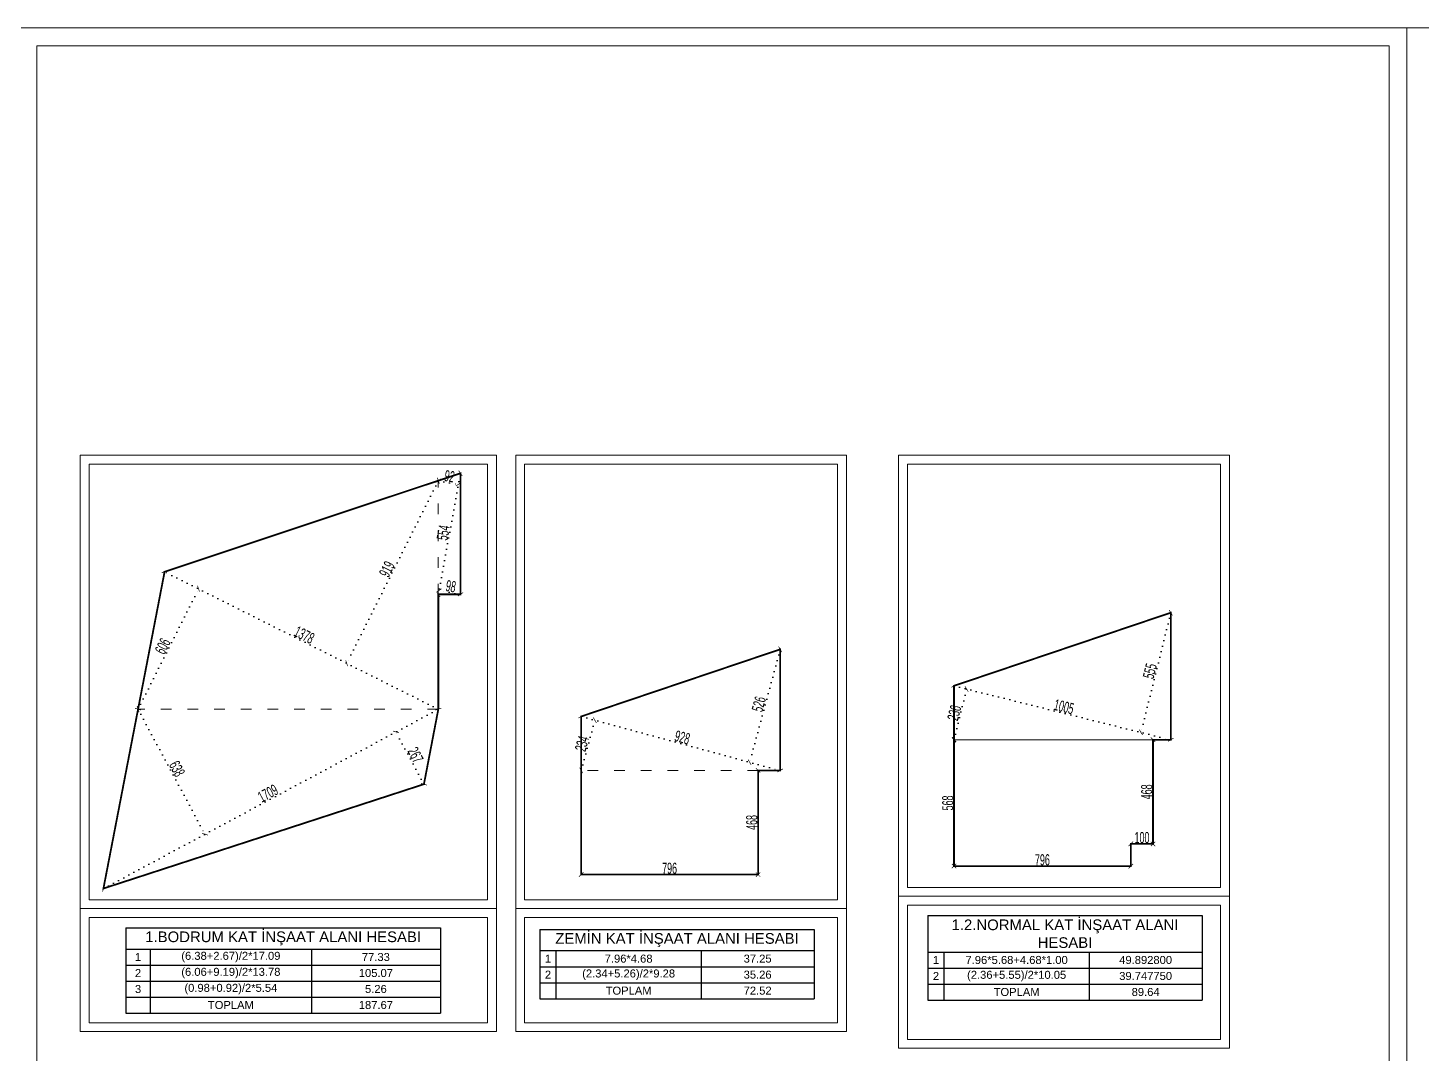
# Model space of a CAD drawing. Header units: millimetres. Extents: x 7519 to 33116, y -1769 to 3101.
# Drawn here: x 12207 to 13776, y 1947 to 3101 of the extents above; entities that cross this region are included whole.
import ezdxf

# ---------------------------------------------------------------- set-up
doc = ezdxf.new("R2010")
doc.units = ezdxf.units.MM
doc.linetypes.add('ACAD_ISO03W100', pattern=[30, 12, -18])
doc.linetypes.add('DOT', pattern=[6.35, 0, -6.35])
doc.layers.add('iç ölçü x', color=20, linetype='Continuous', lineweight=9)
doc.styles.get("Standard").update_dxf_attribs({"font": 'arial.ttf'})
doc.styles.add('UMUT İÇ ÖLÇÜ YAZISI', font='ARIALN.TTF', dxfattribs={"width": 0.7, "height": 12.5})
doc.dimstyles.new('UMUT İÇ ÖLÇÜ', dxfattribs={"dimtxt": 12.5, "dimasz": 5, "dimexe": 1.25, "dimexo": 0.625, "dimtad": 1, "dimtoh": 1, "dimdec": 0, "dimzin": 12, "dimtxsty": 'UMUT İÇ ÖLÇÜ YAZISI', "dimblk": 'ARCHTICK', "dimcen": 5, "dimclrd": 1, "dimclre": 2, "dimclrt": 3, "dimadec": 0, "dimazin": 0, "dimtfac": 1, "dimtdec": 0, "dimtix": 1, "dimtmove": 0, "dimatfit": 3, "dimldrblk": 'ARCHTICK', "dimfxl": 35, "dimfxlon": 1, "dimtfillclr": 256, "dimarcsym": 0})

# ---------------------------------------------------------------- blocks, each defined once
blk = doc.blocks.new('_ArchTick')
at = {"color": 0, "linetype": 'ByBlock', "const_width": 0.15}
blk.add_lwpolyline([(-0.5, -0.5), (0.5, 0.5)], dxfattribs=at)
blk = doc.blocks.new('*D261')
at = {"layer": 'Defpoints', "color": 0, "linetype": 'DOT', "transparency": 16777216}
for p in [(12669.1, 2334.5), (12669.1, 2334.5), (12292.5, 2132.8)]:
    blk.add_point(p, dxfattribs=at)
at = {"layer": 'iç ölçü x', "color": 1, "linetype": 'DOT', "lineweight": -2, "transparency": 16777216}
blk.add_line((12292.5, 2132.8), (12669.1, 2334.5), dxfattribs=at)
at = {"layer": 'iç ölçü x', "color": 2, "linetype": 'DOT', "lineweight": -2, "transparency": 16777216}
for p, q in [((12669.1, 2334.5), (12668.5, 2335.6)), ((12292.5, 2132.8), (12291.9, 2133.9))]:
    blk.add_line(p, q, dxfattribs=at)
at = {"layer": 'iç ölçü x', "color": 1, "linetype": 'DOT', "lineweight": -2, "transparency": 16777216, "xscale": 5, "yscale": 5, "zscale": 5}
for p, rotation in [((12669.1, 2334.5), 28.16395469081348), ((12292.5, 2132.8), 208.1639546908135)]:
    blk.add_blockref('_ArchTick', p, dxfattribs=dict(at, rotation=rotation))
at = {"layer": 'iç ölçü x', "color": 3, "linetype": 'DOT', "transparency": 16777216, "insert": (12477.5, 2239.8), "char_height": 12.5, "attachment_point": 5, "rotation": 28.164, "style": 'UMUT İÇ ÖLÇÜ YAZISI'}
blk.add_mtext('1709', dxfattribs=at)
blk = doc.blocks.new('*D262')
at = {"layer": 'Defpoints', "color": 0, "linetype": 'DOT', "transparency": 16777216}
for p in [(12621.4, 2308.9), (12621.4, 2308.9), (12652.9, 2250.1)]:
    blk.add_point(p, dxfattribs=at)
at = {"layer": 'iç ölçü x', "color": 2, "linetype": 'DOT', "lineweight": -2, "transparency": 16777216}
for p, q in [((12621.4, 2308.9), (12622.5, 2309.5)), ((12652.9, 2250.1), (12654, 2250.7))]:
    blk.add_line(p, q, dxfattribs=at)
at = {"layer": 'iç ölçü x', "color": 1, "linetype": 'DOT', "lineweight": -2, "transparency": 16777216}
blk.add_line((12652.9, 2250.1), (12621.4, 2308.9), dxfattribs=at)
at = {"layer": 'iç ölçü x', "color": 1, "linetype": 'DOT', "lineweight": -2, "transparency": 16777216, "xscale": 5, "yscale": 5, "zscale": 5}
for p, rotation in [((12621.4, 2308.9), 118.1639546908131), ((12652.9, 2250.1), 298.1639546908131)]:
    blk.add_blockref('_ArchTick', p, dxfattribs=dict(at, rotation=rotation))
at = {"layer": 'iç ölçü x', "color": 3, "linetype": 'DOT', "transparency": 16777216, "insert": (12643.4, 2282.9), "char_height": 12.5, "attachment_point": 5, "rotation": 298.164, "style": 'UMUT İÇ ÖLÇÜ YAZISI'}
blk.add_mtext('267', dxfattribs=at)
blk = doc.blocks.new('*D263')
at = {"layer": 'Defpoints', "color": 0, "linetype": 'DOT', "transparency": 16777216}
for p in [(12331.4, 2334.5), (12406.6, 2193.9), (12406.6, 2193.9)]:
    blk.add_point(p, dxfattribs=at)
at = {"layer": 'iç ölçü x', "color": 2, "linetype": 'DOT', "lineweight": -2, "transparency": 16777216}
for p, q in [((12331.4, 2334.5), (12332.5, 2335.1)), ((12406.6, 2193.9), (12407.7, 2194.5))]:
    blk.add_line(p, q, dxfattribs=at)
at = {"layer": 'iç ölçü x', "color": 1, "linetype": 'DOT', "lineweight": -2, "transparency": 16777216}
blk.add_line((12331.4, 2334.5), (12406.6, 2193.9), dxfattribs=at)
at = {"layer": 'iç ölçü x', "color": 1, "linetype": 'DOT', "lineweight": -2, "transparency": 16777216, "xscale": 5, "yscale": 5, "zscale": 5}
for p, rotation in [((12331.4, 2334.5), 118.1639546908135), ((12406.6, 2193.9), 298.1639546908135)]:
    blk.add_blockref('_ArchTick', p, dxfattribs=dict(at, rotation=rotation))
at = {"layer": 'iç ölçü x', "color": 3, "linetype": 'DOT', "transparency": 16777216, "insert": (12375.2, 2267.5), "char_height": 12.5, "attachment_point": 5, "rotation": 298.164, "style": 'UMUT İÇ ÖLÇÜ YAZISI'}
blk.add_mtext('638', dxfattribs=at)
blk = doc.blocks.new('*D264')
at = {"layer": 'Defpoints', "color": 0, "linetype": 'DOT', "transparency": 16777216}
for p in [(12361.2, 2489.1), (12361.2, 2489.1), (12669.1, 2334.5)]:
    blk.add_point(p, dxfattribs=at)
at = {"layer": 'iç ölçü x', "color": 2, "linetype": 'DOT', "lineweight": -2, "transparency": 16777216}
for p, q in [((12361.2, 2489.1), (12360.7, 2487.9)), ((12669.1, 2334.5), (12668.5, 2333.3))]:
    blk.add_line(p, q, dxfattribs=at)
at = {"layer": 'iç ölçü x', "color": 1, "linetype": 'DOT', "lineweight": -2, "transparency": 16777216}
blk.add_line((12669.1, 2334.5), (12361.2, 2489.1), dxfattribs=at)
at = {"layer": 'iç ölçü x', "color": 1, "linetype": 'DOT', "lineweight": -2, "transparency": 16777216, "xscale": 5, "yscale": 5, "zscale": 5}
for p, rotation in [((12361.2, 2489.1), 153.3347622945806), ((12669.1, 2334.5), 333.3347622945806)]:
    blk.add_blockref('_ArchTick', p, dxfattribs=dict(at, rotation=rotation))
at = {"layer": 'iç ölçü x', "color": 3, "linetype": 'DOT', "transparency": 16777216, "insert": (12518.3, 2418), "char_height": 12.5, "attachment_point": 5, "rotation": 333.3348, "style": 'UMUT İÇ ÖLÇÜ YAZISI'}
blk.add_mtext('1378', dxfattribs=at)
blk = doc.blocks.new('*D265')
at = {"layer": 'Defpoints', "color": 0, "linetype": 'DOT', "transparency": 16777216}
for p in [(12669.1, 2591.5), (12566, 2386.2), (12566, 2386.2)]:
    blk.add_point(p, dxfattribs=at)
at = {"layer": 'iç ölçü x', "color": 1, "linetype": 'DOT', "lineweight": -2, "transparency": 16777216}
blk.add_line((12669.1, 2591.5), (12566, 2386.2), dxfattribs=at)
at = {"layer": 'iç ölçü x', "color": 2, "linetype": 'DOT', "lineweight": -2, "transparency": 16777216}
for p, q in [((12669.1, 2591.5), (12668, 2592.1)), ((12566, 2386.2), (12564.9, 2386.8))]:
    blk.add_line(p, q, dxfattribs=at)
at = {"layer": 'iç ölçü x', "color": 1, "linetype": 'DOT', "lineweight": -2, "transparency": 16777216, "xscale": 5, "yscale": 5, "zscale": 5}
for p, rotation in [((12669.1, 2591.5), 63.33476229458078), ((12566, 2386.2), 243.3347622945808)]:
    blk.add_blockref('_ArchTick', p, dxfattribs=dict(at, rotation=rotation))
at = {"layer": 'iç ölçü x', "color": 3, "linetype": 'DOT', "transparency": 16777216, "insert": (12611.3, 2492), "char_height": 12.5, "attachment_point": 5, "rotation": 63.3348, "style": 'UMUT İÇ ÖLÇÜ YAZISI'}
blk.add_mtext('919', dxfattribs=at)
blk = doc.blocks.new('*D266')
at = {"layer": 'Defpoints', "color": 0, "linetype": 'DOT', "transparency": 16777216}
for p in [(12399.4, 2469.9), (12399.4, 2469.9), (12331.4, 2334.5)]:
    blk.add_point(p, dxfattribs=at)
at = {"layer": 'iç ölçü x', "color": 1, "linetype": 'DOT', "lineweight": -2, "transparency": 16777216}
blk.add_line((12331.4, 2334.5), (12399.4, 2469.9), dxfattribs=at)
at = {"layer": 'iç ölçü x', "color": 2, "linetype": 'DOT', "lineweight": -2, "transparency": 16777216}
for p, q in [((12399.4, 2469.9), (12400.5, 2469.3)), ((12331.4, 2334.5), (12332.5, 2333.9))]:
    blk.add_line(p, q, dxfattribs=at)
at = {"layer": 'iç ölçü x', "color": 1, "linetype": 'DOT', "lineweight": -2, "transparency": 16777216, "xscale": 5, "yscale": 5, "zscale": 5}
for p, rotation in [((12399.4, 2469.9), 63.3347622945809), ((12331.4, 2334.5), 243.3347622945809)]:
    blk.add_blockref('_ArchTick', p, dxfattribs=dict(at, rotation=rotation))
at = {"layer": 'iç ölçü x', "color": 3, "linetype": 'DOT', "transparency": 16777216, "insert": (12359.1, 2405.3), "char_height": 12.5, "attachment_point": 5, "rotation": 63.3348, "style": 'UMUT İÇ ÖLÇÜ YAZISI'}
blk.add_mtext('606', dxfattribs=at)
blk = doc.blocks.new('*D267')
at = {"layer": 'Defpoints', "color": 0, "linetype": 'DOT', "transparency": 16777216}
for p in [(12694, 2599.8), (12694, 2599.8), (12669.1, 2463.6)]:
    blk.add_point(p, dxfattribs=at)
at = {"layer": 'iç ölçü x', "color": 1, "linetype": 'DOT', "lineweight": -2, "transparency": 16777216}
blk.add_line((12669.1, 2463.6), (12694, 2599.8), dxfattribs=at)
at = {"layer": 'iç ölçü x', "color": 2, "linetype": 'DOT', "lineweight": -2, "transparency": 16777216}
for p, q in [((12694, 2599.8), (12692.7, 2600)), ((12669.1, 2463.6), (12667.9, 2463.9))]:
    blk.add_line(p, q, dxfattribs=at)
at = {"layer": 'iç ölçü x', "color": 1, "linetype": 'DOT', "lineweight": -2, "transparency": 16777216, "xscale": 5, "yscale": 5, "zscale": 5}
for p, rotation in [((12694, 2599.8), 79.64780101518757), ((12669.1, 2463.6), 259.6478010151876)]:
    blk.add_blockref('_ArchTick', p, dxfattribs=dict(at, rotation=rotation))
at = {"layer": 'iç ölçü x', "color": 3, "linetype": 'DOT', "transparency": 16777216, "insert": (12674.7, 2533), "char_height": 12.5, "attachment_point": 5, "rotation": 79.6478, "style": 'UMUT İÇ ÖLÇÜ YAZISI'}
blk.add_mtext('554', dxfattribs=at)
blk = doc.blocks.new('*D268')
at = {"layer": 'Defpoints', "color": 0, "linetype": 'DOT', "transparency": 16777216}
for p in [(12669.1, 2591.5), (12691.7, 2587.4), (12691.7, 2587.4)]:
    blk.add_point(p, dxfattribs=at)
at = {"layer": 'iç ölçü x', "color": 2, "linetype": 'DOT', "lineweight": -2, "transparency": 16777216}
for p, q in [((12669.1, 2591.5), (12669.3, 2592.8)), ((12691.7, 2587.4), (12691.9, 2588.6))]:
    blk.add_line(p, q, dxfattribs=at)
at = {"layer": 'iç ölçü x', "color": 1, "linetype": 'DOT', "lineweight": -2, "transparency": 16777216}
blk.add_line((12669.1, 2591.5), (12691.7, 2587.4), dxfattribs=at)
at = {"layer": 'iç ölçü x', "color": 1, "linetype": 'DOT', "lineweight": -2, "transparency": 16777216, "xscale": 5, "yscale": 5, "zscale": 5}
for p, rotation in [((12669.1, 2591.5), 169.6478010151877), ((12691.7, 2587.4), 349.6478010151876)]:
    blk.add_blockref('_ArchTick', p, dxfattribs=dict(at, rotation=rotation))
at = {"layer": 'iç ölçü x', "color": 3, "linetype": 'DOT', "transparency": 16777216, "insert": (12681.7, 2596.4), "char_height": 12.5, "attachment_point": 5, "rotation": 349.6478, "style": 'UMUT İÇ ÖLÇÜ YAZISI'}
blk.add_mtext('92', dxfattribs=at)
blk = doc.blocks.new('*D269')
at = {"layer": 'Defpoints', "color": 0, "linetype": 'DOT', "transparency": 16777216}
for p in [(12669.9, 2468), (12669.9, 2468), (12694, 2463.6)]:
    blk.add_point(p, dxfattribs=at)
at = {"layer": 'iç ölçü x', "color": 2, "linetype": 'DOT', "lineweight": -2, "transparency": 16777216}
for p, q in [((12669.9, 2468), (12670.1, 2469.3)), ((12694, 2463.6), (12694.2, 2464.9))]:
    blk.add_line(p, q, dxfattribs=at)
at = {"layer": 'iç ölçü x', "color": 1, "linetype": 'DOT', "lineweight": -2, "transparency": 16777216}
blk.add_line((12694, 2463.6), (12669.9, 2468), dxfattribs=at)
at = {"layer": 'iç ölçü x', "color": 1, "linetype": 'DOT', "lineweight": -2, "transparency": 16777216, "xscale": 5, "yscale": 5, "zscale": 5}
for p, rotation in [((12669.9, 2468), 169.6478010151881), ((12694, 2463.6), 349.6478010151881)]:
    blk.add_blockref('_ArchTick', p, dxfattribs=dict(at, rotation=rotation))
at = {"layer": 'iç ölçü x', "color": 3, "linetype": 'DOT', "transparency": 16777216, "insert": (12683.2, 2472.7), "char_height": 12.5, "attachment_point": 5, "rotation": 349.6478, "style": 'UMUT İÇ ÖLÇÜ YAZISI'}
blk.add_mtext('98', dxfattribs=at)
blk = doc.blocks.new('*T270')
at = {"layer": 'iç ölçü x', "color": 0, "linetype": 'ByBlock', "lineweight": -2, "transparency": 16777216}
for p, q in [((0, 0), (353.6, 0)), ((0, 0), (0, -95.9)), ((353.6, 0), (353.6, -95.9)), ((0, -23.9), (353.6, -23.9)), ((27.2, -23.9), (27.2, -95.9)), ((208.7, -23.9), (208.7, -95.9)), ((0, -41.9), (353.6, -41.9)), ((0, -59.9), (353.6, -59.9)), ((0, -77.9), (353.6, -77.9)), ((0, -95.9), (353.6, -95.9))]:
    blk.add_line(p, q, dxfattribs=at)
at = {"layer": 'iç ölçü x', "color": 0, "transparency": 16777216, "attachment_point": 5}
for s, insert, char_height, width in [('1.BODRUM KAT İNŞAAT ALANI HESABI', (176.8, -12), 12, 347.555), ('1', (13.6, -32.9), 9, 21.206), ('(6.38+2.67)/2*17.09', (118, -32.9), 9, 175.492), ('77.33', (281.1, -32.9), 9, 138.858), ('2', (13.6, -50.9), 9, 21.206), ('(6.06+9.19)/2*13.78', (118, -50.9), 9, 175.492), ('105.07', (281.1, -50.9), 9, 138.858), ('(0.98+0.92)/2*5.54', (118, -68.9), 9, 175.492), ('3', (13.6, -68.9), 9, 21.206), ('5.26', (281.1, -68.9), 9, 138.858), ('TOPLAM', (118, -86.9), 9, 175.492), ('187.67', (281.1, -86.9), 9, 138.858)]:
    blk.add_mtext(s, dxfattribs=dict(at, insert=insert, char_height=char_height, width=width))
blk = doc.blocks.new('*D271')
at = {"layer": 'Defpoints', "color": 0, "linetype": 'DOT', "transparency": 16777216}
for p in [(13028.7, 2265.6), (13028.7, 2148.5), (13028.7, 2148.5)]:
    blk.add_point(p, dxfattribs=at)
at = {"layer": 'iç ölçü x', "color": 2, "linetype": 'DOT', "lineweight": -2, "transparency": 16777216}
for p, q in [((13028.7, 2265.6), (13027.5, 2265.6)), ((13028.7, 2148.5), (13027.5, 2148.5))]:
    blk.add_line(p, q, dxfattribs=at)
at = {"layer": 'iç ölçü x', "color": 1, "linetype": 'DOT', "lineweight": -2, "transparency": 16777216}
blk.add_line((13028.7, 2265.6), (13028.7, 2148.5), dxfattribs=at)
at = {"layer": 'iç ölçü x', "color": 1, "linetype": 'DOT', "lineweight": -2, "transparency": 16777216, "xscale": 5, "yscale": 5, "zscale": 5}
for p, rotation in [((13028.7, 2265.6), 90), ((13028.7, 2148.5), 270)]:
    blk.add_blockref('_ArchTick', p, dxfattribs=dict(at, rotation=rotation))
at = {"layer": 'iç ölçü x', "color": 3, "linetype": 'DOT', "transparency": 16777216, "insert": (13021.7, 2207.1), "char_height": 12.5, "attachment_point": 5, "rotation": 90, "style": 'UMUT İÇ ÖLÇÜ YAZISI'}
blk.add_mtext('468', dxfattribs=at)
blk = doc.blocks.new('*D272')
at = {"layer": 'Defpoints', "color": 0, "linetype": 'DOT', "transparency": 16777216}
for p in [(12829.8, 2148.5), (12829.8, 2148.5), (13028.7, 2148.5)]:
    blk.add_point(p, dxfattribs=at)
at = {"layer": 'iç ölçü x', "color": 2, "linetype": 'DOT', "lineweight": -2, "transparency": 16777216}
for p, q in [((12829.8, 2148.5), (12829.8, 2149.8)), ((13028.7, 2148.5), (13028.7, 2149.8))]:
    blk.add_line(p, q, dxfattribs=at)
at = {"layer": 'iç ölçü x', "color": 1, "linetype": 'DOT', "lineweight": -2, "transparency": 16777216}
blk.add_line((13028.7, 2148.5), (12829.8, 2148.5), dxfattribs=at)
at = {"layer": 'iç ölçü x', "color": 1, "linetype": 'DOT', "lineweight": -2, "transparency": 16777216, "xscale": 5, "yscale": 5, "zscale": 5, "rotation": 180}
blk.add_blockref('_ArchTick', (12829.8, 2148.5), dxfattribs=at)
at = {"layer": 'iç ölçü x', "color": 1, "linetype": 'DOT', "lineweight": -2, "transparency": 16777216, "xscale": 5, "yscale": 5, "zscale": 5}
blk.add_blockref('_ArchTick', (13028.7, 2148.5), dxfattribs=at)
at = {"layer": 'iç ölçü x', "color": 3, "linetype": 'DOT', "transparency": 16777216, "insert": (12929.2, 2155.5), "char_height": 12.5, "attachment_point": 5, "style": 'UMUT İÇ ÖLÇÜ YAZISI'}
blk.add_mtext('796', dxfattribs=at)
blk = doc.blocks.new('*T273')
at = {"layer": 'iç ölçü x', "color": 0, "linetype": 'ByBlock', "lineweight": -2, "transparency": 16777216}
for p, q in [((0, 0), (308.2, 0)), ((0, 0), (0, -77.9)), ((308.2, 0), (308.2, -77.9)), ((0, -23.9), (308.2, -23.9)), ((18, -23.9), (18, -77.9)), ((181.4, -23.9), (181.4, -77.9)), ((0, -41.9), (308.2, -41.9)), ((0, -59.9), (308.2, -59.9)), ((0, -77.9), (308.2, -77.9))]:
    blk.add_line(p, q, dxfattribs=at)
at = {"layer": 'iç ölçü x', "color": 0, "transparency": 16777216, "attachment_point": 5}
for s, insert, char_height, width in [('ZEMİN KAT İNŞAAT ALANI HESABI', (154.1, -12), 12, 302.243), ('1', (9, -32.9), 9, 12), ('7.96*4.68', (99.7, -32.9), 9, 157.438), ('37.25', (244.8, -32.9), 9, 120.805), ('2', (9, -50.9), 9, 12), ('(2.34+5.26)/2*9.28', (99.7, -50.9), 9, 157.438), ('35.26', (244.8, -50.9), 9, 120.805), ('TOPLAM', (99.7, -68.9), 9, 157.438), ('72.52', (244.8, -68.9), 9, 120.805)]:
    blk.add_mtext(s, dxfattribs=dict(at, insert=insert, char_height=char_height, width=width))
blk = doc.blocks.new('*D274')
at = {"layer": 'Defpoints', "color": 0, "linetype": 'DOT', "transparency": 16777216}
for p in [(13249.1, 2300.1), (13249.1, 2158), (13249.1, 2158)]:
    blk.add_point(p, dxfattribs=at)
at = {"layer": 'iç ölçü x', "color": 2, "linetype": 'DOT', "lineweight": -2, "transparency": 16777216}
for p, q in [((13249.1, 2300.1), (13247.8, 2300.1)), ((13249.1, 2158), (13247.8, 2158))]:
    blk.add_line(p, q, dxfattribs=at)
at = {"layer": 'iç ölçü x', "color": 1, "linetype": 'DOT', "lineweight": -2, "transparency": 16777216}
blk.add_line((13249.1, 2300.1), (13249.1, 2158), dxfattribs=at)
at = {"layer": 'iç ölçü x', "color": 1, "linetype": 'DOT', "lineweight": -2, "transparency": 16777216, "xscale": 5, "yscale": 5, "zscale": 5}
for p, rotation in [((13249.1, 2300.1), 90), ((13249.1, 2158), 270)]:
    blk.add_blockref('_ArchTick', p, dxfattribs=dict(at, rotation=rotation))
at = {"layer": 'iç ölçü x', "color": 3, "linetype": 'DOT', "transparency": 16777216, "insert": (13242.1, 2229), "char_height": 12.5, "attachment_point": 5, "rotation": 90, "style": 'UMUT İÇ ÖLÇÜ YAZISI'}
blk.add_mtext('568', dxfattribs=at)
blk = doc.blocks.new('*D275')
at = {"layer": 'Defpoints', "color": 0, "linetype": 'DOT', "transparency": 16777216}
for p in [(13249.1, 2158), (13448, 2158), (13448, 2158)]:
    blk.add_point(p, dxfattribs=at)
at = {"layer": 'iç ölçü x', "color": 2, "linetype": 'DOT', "lineweight": -2, "transparency": 16777216}
for p, q in [((13249.1, 2158), (13249.1, 2159.2)), ((13448, 2158), (13448, 2159.2))]:
    blk.add_line(p, q, dxfattribs=at)
at = {"layer": 'iç ölçü x', "color": 1, "linetype": 'DOT', "lineweight": -2, "transparency": 16777216}
blk.add_line((13249.1, 2158), (13448, 2158), dxfattribs=at)
at = {"layer": 'iç ölçü x', "color": 1, "linetype": 'DOT', "lineweight": -2, "transparency": 16777216, "xscale": 5, "yscale": 5, "zscale": 5, "rotation": 180}
blk.add_blockref('_ArchTick', (13249.1, 2158), dxfattribs=at)
at = {"layer": 'iç ölçü x', "color": 1, "linetype": 'DOT', "lineweight": -2, "transparency": 16777216, "xscale": 5, "yscale": 5, "zscale": 5}
blk.add_blockref('_ArchTick', (13448, 2158), dxfattribs=at)
at = {"layer": 'iç ölçü x', "color": 3, "linetype": 'DOT', "transparency": 16777216, "insert": (13348.5, 2165), "char_height": 12.5, "attachment_point": 5, "style": 'UMUT İÇ ÖLÇÜ YAZISI'}
blk.add_mtext('796', dxfattribs=at)
blk = doc.blocks.new('*D276')
at = {"layer": 'Defpoints', "color": 0, "linetype": 'DOT', "transparency": 16777216}
for p in [(13448, 2183), (13448, 2183), (13472.9, 2183)]:
    blk.add_point(p, dxfattribs=at)
at = {"layer": 'iç ölçü x', "color": 2, "linetype": 'DOT', "lineweight": -2, "transparency": 16777216}
for p, q in [((13448, 2183), (13448, 2184.2)), ((13472.9, 2183), (13472.9, 2184.2))]:
    blk.add_line(p, q, dxfattribs=at)
at = {"layer": 'iç ölçü x', "color": 1, "linetype": 'DOT', "lineweight": -2, "transparency": 16777216}
blk.add_line((13472.9, 2183), (13448, 2183), dxfattribs=at)
at = {"layer": 'iç ölçü x', "color": 1, "linetype": 'DOT', "lineweight": -2, "transparency": 16777216, "xscale": 5, "yscale": 5, "zscale": 5, "rotation": 180}
blk.add_blockref('_ArchTick', (13448, 2183), dxfattribs=at)
at = {"layer": 'iç ölçü x', "color": 1, "linetype": 'DOT', "lineweight": -2, "transparency": 16777216, "xscale": 5, "yscale": 5, "zscale": 5}
blk.add_blockref('_ArchTick', (13472.9, 2183), dxfattribs=at)
at = {"layer": 'iç ölçü x', "color": 3, "linetype": 'DOT', "transparency": 16777216, "insert": (13460.5, 2190), "char_height": 12.5, "attachment_point": 5, "style": 'UMUT İÇ ÖLÇÜ YAZISI'}
blk.add_mtext('100', dxfattribs=at)
blk = doc.blocks.new('*D277')
at = {"layer": 'Defpoints', "color": 0, "linetype": 'DOT', "transparency": 16777216}
for p in [(13472.9, 2300.1), (13472.9, 2300.1), (13472.9, 2183)]:
    blk.add_point(p, dxfattribs=at)
at = {"layer": 'iç ölçü x', "color": 2, "linetype": 'DOT', "lineweight": -2, "transparency": 16777216}
for p, q in [((13472.9, 2300.1), (13474.1, 2300.1)), ((13472.9, 2183), (13471.6, 2183))]:
    blk.add_line(p, q, dxfattribs=at)
at = {"layer": 'iç ölçü x', "color": 1, "linetype": 'DOT', "lineweight": -2, "transparency": 16777216}
blk.add_line((13472.9, 2183), (13472.9, 2300.1), dxfattribs=at)
at = {"layer": 'iç ölçü x', "color": 1, "linetype": 'DOT', "lineweight": -2, "transparency": 16777216, "xscale": 5, "yscale": 5, "zscale": 5}
for p, rotation in [((13472.9, 2300.1), 90), ((13472.9, 2183), 270)]:
    blk.add_blockref('_ArchTick', p, dxfattribs=dict(at, rotation=rotation))
at = {"layer": 'iç ölçü x', "color": 3, "linetype": 'DOT', "transparency": 16777216, "insert": (13465.9, 2241.5), "char_height": 12.5, "attachment_point": 5, "rotation": 90, "style": 'UMUT İÇ ÖLÇÜ YAZISI'}
blk.add_mtext('468', dxfattribs=at)
blk = doc.blocks.new('*T278')
at = {"layer": 'iç ölçü x', "color": 0, "linetype": 'ByBlock', "lineweight": -2, "transparency": 16777216}
for p, q in [((0, 0), (308.2, 0)), ((0, 0), (0, -95)), ((308.2, 0), (308.2, -95)), ((0, -41), (308.2, -41)), ((18, -41), (18, -95)), ((181.4, -41), (181.4, -95)), ((0, -59), (308.2, -59)), ((0, -77), (308.2, -77)), ((0, -95), (308.2, -95))]:
    blk.add_line(p, q, dxfattribs=at)
at = {"layer": 'iç ölçü x', "color": 0, "transparency": 16777216, "attachment_point": 5}
for s, insert, char_height, width in [('1.2.NORMAL KAT İNŞAAT ALANI HESABI', (154.1, -20.5), 12, 302.243), ('1', (9, -50), 9, 12), ('7.96*5.68+4.68*1.00', (99.7, -50), 9, 157.438), ('49.892800', (244.8, -50), 9, 120.805), ('(2.36+5.55)/2*10.05', (99.7, -68), 9, 157.438), ('2', (9, -68), 9, 12), ('39.747750', (244.8, -68), 9, 120.805), ('TOPLAM', (99.7, -86), 9, 157.438), ('89.64', (244.8, -86), 9, 120.805)]:
    blk.add_mtext(s, dxfattribs=dict(at, insert=insert, char_height=char_height, width=width))
blk = doc.blocks.new('*D600')
at = {"layer": 'Defpoints', "color": 0, "linetype": 'DOT', "transparency": 16777216}
for p in [(12829.8, 2326.3), (13053.6, 2265.6), (13053.6, 2265.6)]:
    blk.add_point(p, dxfattribs=at)
at = {"layer": 'iç ölçü x', "color": 2, "linetype": 'DOT', "lineweight": -2, "transparency": 16777216}
for p, q in [((12829.8, 2326.3), (12829.4, 2325.1)), ((13053.6, 2265.6), (13053.3, 2264.4))]:
    blk.add_line(p, q, dxfattribs=at)
at = {"layer": 'iç ölçü x', "color": 1, "linetype": 'DOT', "lineweight": -2, "transparency": 16777216}
blk.add_line((12829.8, 2326.3), (13053.6, 2265.6), dxfattribs=at)
at = {"layer": 'iç ölçü x', "color": 1, "linetype": 'DOT', "lineweight": -2, "transparency": 16777216, "xscale": 5, "yscale": 5, "zscale": 5}
for p, rotation in [((12829.8, 2326.3), 164.8318305653249), ((13053.6, 2265.6), 344.8318305653248)]:
    blk.add_blockref('_ArchTick', p, dxfattribs=dict(at, rotation=rotation))
at = {"layer": 'iç ölçü x', "color": 3, "linetype": 'DOT', "transparency": 16777216, "insert": (12943.5, 2302.7), "char_height": 12.5, "attachment_point": 5, "rotation": 344.8318, "style": 'UMUT İÇ ÖLÇÜ YAZISI'}
blk.add_mtext('928', dxfattribs=at)
blk = doc.blocks.new('*D601')
at = {"layer": 'Defpoints', "color": 0, "linetype": 'DOT', "transparency": 16777216}
for p in [(13053.6, 2401.8), (13019.2, 2274.9), (13019.2, 2274.9)]:
    blk.add_point(p, dxfattribs=at)
at = {"layer": 'iç ölçü x', "color": 1, "linetype": 'DOT', "lineweight": -2, "transparency": 16777216}
blk.add_line((13053.6, 2401.8), (13019.2, 2274.9), dxfattribs=at)
at = {"layer": 'iç ölçü x', "color": 2, "linetype": 'DOT', "lineweight": -2, "transparency": 16777216}
for p, q in [((13053.6, 2401.8), (13052.4, 2402.1)), ((13019.2, 2274.9), (13018, 2275.3))]:
    blk.add_line(p, q, dxfattribs=at)
at = {"layer": 'iç ölçü x', "color": 1, "linetype": 'DOT', "lineweight": -2, "transparency": 16777216, "xscale": 5, "yscale": 5, "zscale": 5}
for p, rotation in [((13053.6, 2401.8), 74.83183056532538), ((13019.2, 2274.9), 254.8318305653254)]:
    blk.add_blockref('_ArchTick', p, dxfattribs=dict(at, rotation=rotation))
at = {"layer": 'iç ölçü x', "color": 3, "linetype": 'DOT', "transparency": 16777216, "insert": (13029.6, 2340.2), "char_height": 12.5, "attachment_point": 5, "rotation": 74.8318, "style": 'UMUT İÇ ÖLÇÜ YAZISI'}
blk.add_mtext('526', dxfattribs=at)
blk = doc.blocks.new('*D602')
at = {"layer": 'Defpoints', "color": 0, "linetype": 'DOT', "transparency": 16777216}
for p in [(12845.1, 2322.1), (12845.1, 2322.1), (12829.8, 2265.6)]:
    blk.add_point(p, dxfattribs=at)
at = {"layer": 'iç ölçü x', "color": 1, "linetype": 'DOT', "lineweight": -2, "transparency": 16777216}
blk.add_line((12829.8, 2265.6), (12845.1, 2322.1), dxfattribs=at)
at = {"layer": 'iç ölçü x', "color": 2, "linetype": 'DOT', "lineweight": -2, "transparency": 16777216}
for p, q in [((12845.1, 2322.1), (12843.9, 2322.5)), ((12829.8, 2265.6), (12828.6, 2266))]:
    blk.add_line(p, q, dxfattribs=at)
at = {"layer": 'iç ölçü x', "color": 1, "linetype": 'DOT', "lineweight": -2, "transparency": 16777216, "xscale": 5, "yscale": 5, "zscale": 5}
for p, rotation in [((12845.1, 2322.1), 74.83183056532124), ((12829.8, 2265.6), 254.8318305653212)]:
    blk.add_blockref('_ArchTick', p, dxfattribs=dict(at, rotation=rotation))
at = {"layer": 'iç ölçü x', "color": 3, "linetype": 'DOT', "transparency": 16777216, "insert": (12830.7, 2295.7), "char_height": 12.5, "attachment_point": 5, "rotation": 74.8318, "style": 'UMUT İÇ ÖLÇÜ YAZISI'}
blk.add_mtext('234', dxfattribs=at)
blk = doc.blocks.new('*D603')
at = {"layer": 'Defpoints', "color": 0, "linetype": 'DOT', "transparency": 16777216}
for p in [(13249.1, 2360.8), (13492.9, 2300.1), (13492.9, 2300.1)]:
    blk.add_point(p, dxfattribs=at)
at = {"layer": 'iç ölçü x', "color": 2, "linetype": 'DOT', "lineweight": -2, "transparency": 16777216}
for p, q in [((13249.1, 2360.8), (13248.8, 2359.5)), ((13492.9, 2300.1), (13492.6, 2298.9))]:
    blk.add_line(p, q, dxfattribs=at)
at = {"layer": 'iç ölçü x', "color": 1, "linetype": 'DOT', "lineweight": -2, "transparency": 16777216}
blk.add_line((13249.1, 2360.8), (13492.9, 2300.1), dxfattribs=at)
at = {"layer": 'iç ölçü x', "color": 1, "linetype": 'DOT', "lineweight": -2, "transparency": 16777216, "xscale": 5, "yscale": 5, "zscale": 5}
for p, rotation in [((13249.1, 2360.8), 166.0252492791817), ((13492.9, 2300.1), 346.0252492791818)]:
    blk.add_blockref('_ArchTick', p, dxfattribs=dict(at, rotation=rotation))
at = {"layer": 'iç ölçü x', "color": 3, "linetype": 'DOT', "transparency": 16777216, "insert": (13372.7, 2337.2), "char_height": 12.5, "attachment_point": 5, "rotation": 346.0252, "style": 'UMUT İÇ ÖLÇÜ YAZISI'}
blk.add_mtext('1005', dxfattribs=at)
blk = doc.blocks.new('*D604')
at = {"layer": 'Defpoints', "color": 0, "linetype": 'DOT', "transparency": 16777216}
for p in [(13492.9, 2443), (13459.4, 2308.4), (13459.4, 2308.4)]:
    blk.add_point(p, dxfattribs=at)
at = {"layer": 'iç ölçü x', "color": 1, "linetype": 'DOT', "lineweight": -2, "transparency": 16777216}
blk.add_line((13492.9, 2443), (13459.4, 2308.4), dxfattribs=at)
at = {"layer": 'iç ölçü x', "color": 2, "linetype": 'DOT', "lineweight": -2, "transparency": 16777216}
for p, q in [((13492.9, 2443), (13491.7, 2443.3)), ((13459.4, 2308.4), (13458.2, 2308.7))]:
    blk.add_line(p, q, dxfattribs=at)
at = {"layer": 'iç ölçü x', "color": 1, "linetype": 'DOT', "lineweight": -2, "transparency": 16777216, "xscale": 5, "yscale": 5, "zscale": 5}
for p, rotation in [((13492.9, 2443), 76.02524927918056), ((13459.4, 2308.4), 256.0252492791806)]:
    blk.add_blockref('_ArchTick', p, dxfattribs=dict(at, rotation=rotation))
at = {"layer": 'iç ölçü x', "color": 3, "linetype": 'DOT', "transparency": 16777216, "insert": (13469.4, 2377.4), "char_height": 12.5, "attachment_point": 5, "rotation": 76.0252, "style": 'UMUT İÇ ÖLÇÜ YAZISI'}
blk.add_mtext('555', dxfattribs=at)
blk = doc.blocks.new('*D605')
at = {"layer": 'Defpoints', "color": 0, "linetype": 'DOT', "transparency": 16777216}
for p in [(13263.3, 2357.2), (13263.3, 2357.2), (13249.1, 2300.1)]:
    blk.add_point(p, dxfattribs=at)
at = {"layer": 'iç ölçü x', "color": 1, "linetype": 'DOT', "lineweight": -2, "transparency": 16777216}
blk.add_line((13249.1, 2300.1), (13263.3, 2357.2), dxfattribs=at)
at = {"layer": 'iç ölçü x', "color": 2, "linetype": 'DOT', "lineweight": -2, "transparency": 16777216}
for p, q in [((13263.3, 2357.2), (13262.1, 2357.5)), ((13249.1, 2300.1), (13247.9, 2300.4))]:
    blk.add_line(p, q, dxfattribs=at)
at = {"layer": 'iç ölçü x', "color": 1, "linetype": 'DOT', "lineweight": -2, "transparency": 16777216, "xscale": 5, "yscale": 5, "zscale": 5}
for p, rotation in [((13263.3, 2357.2), 76.02524927918238), ((13249.1, 2300.1), 256.0252492791824)]:
    blk.add_blockref('_ArchTick', p, dxfattribs=dict(at, rotation=rotation))
at = {"layer": 'iç ölçü x', "color": 3, "linetype": 'DOT', "transparency": 16777216, "insert": (13249.4, 2330.3), "char_height": 12.5, "attachment_point": 5, "rotation": 76.0252, "style": 'UMUT İÇ ÖLÇÜ YAZISI'}
blk.add_mtext('236', dxfattribs=at)

msp = doc.modelspace()

# ---------------------------------------------------------------- linework, layer by layer
at = {"layer": 'iç ölçü x', "linetype": 'ACAD_ISO03W100'}
for p, q in [((12669.089, 2463.641), (12669.089, 2591.543)), ((12669.089, 2334.461), (12331.392, 2334.461)), ((13028.7, 2265.623), (12829.758, 2265.623))]:
    msp.add_line(p, q, dxfattribs=at)
at = {"layer": 'iç ölçü x'}
msp.add_line((13472.885, 2300.081), (13249.065, 2300.081), dxfattribs=at)
for points in [[(12197.485, 684.072), (13758.496, 684.072), (13758.496, 3100.74), (12197.485, 3100.74)], [(13758.496, 684.072), (16034.439, 684.072), (16034.439, 3100.74), (13758.496, 3100.74)], [(12217.485, 704.072), (13738.496, 704.072), (13738.496, 3080.74), (12217.485, 3080.74)], [(12266.232, 2110.241), (12734.362, 2110.241), (12734.362, 2620.088), (12266.232, 2620.088)], [(12756.125, 2110.241), (13128.223, 2110.241), (13128.223, 2620.088), (12756.125, 2620.088)], [(13186.83, 2124.021), (13558.928, 2124.021), (13558.928, 2620.088), (13186.83, 2620.088)], [(12276.232, 2120.241), (12724.362, 2120.241), (12724.362, 2610.088), (12276.232, 2610.088)], [(12766.125, 2120.241), (13118.223, 2120.241), (13118.223, 2610.088), (12766.125, 2610.088)], [(13196.83, 2134.021), (13548.928, 2134.021), (13548.928, 2610.088), (13196.83, 2610.088)], [(13558.928, 2124.021), (13186.83, 2124.021), (13186.83, 1953.068), (13558.928, 1953.068)], [(12734.362, 2110.241), (12266.232, 2110.241), (12266.232, 1971.857), (12734.362, 1971.857)], [(13128.223, 2110.241), (12756.125, 2110.241), (12756.125, 1971.857), (13128.223, 1971.857)], [(13548.928, 2114.021), (13196.83, 2114.021), (13196.83, 1963.068), (13548.928, 1963.068)], [(12724.362, 2100.241), (12276.232, 2100.241), (12276.232, 1981.857), (12724.362, 1981.857)], [(13118.223, 2100.241), (12766.125, 2100.241), (12766.125, 1981.857), (13118.223, 1981.857)]]:
    msp.add_lwpolyline(points, close=True, dxfattribs=at)
at = {"layer": 'iç ölçü x', "const_width": 2}
for points in [[(12361.247, 2489.055), (12693.966, 2599.825), (12693.966, 2463.641), (12669.089, 2463.641), (12669.089, 2334.461), (12652.919, 2250.143), (12292.451, 2132.815)], [(13249.065, 2157.97), (13448.013, 2157.97), (13448.013, 2182.97), (13472.89, 2182.97), (13472.885, 2300.081), (13492.885, 2300.081), (13492.885, 2443.011), (13312.814, 2382.264), (13312.814, 2382.264), (13249.065, 2360.758)], [(12829.758, 2326.3), (12893.502, 2347.807), (12893.502, 2347.807), (13053.577, 2401.807), (13053.577, 2265.623), (13028.7, 2265.623), (13028.7, 2148.513), (12829.758, 2148.513), (12829.758, 2326.3)]]:
    msp.add_lwpolyline(points, close=True, dxfattribs=at)

# ---------------------------------------------------------------- block references
for name, p in [('*T278', (13219.797, 2102.392)), ('*T270', (12317.771, 2088.639)), ('*T273', (12783.416, 2086.799))]:
    msp.add_blockref(name, p)

# ---------------------------------------------------------------- dimensions: what is measured, and where the dimension line sits
at = {"layer": 'iç ölçü x', "linetype": 'DOT'}
for p1, p2, picture, middle in [((12669.089, 2591.543), (12691.698, 2587.412), '*D268', (12681.653, 2596.371)), ((12669.089, 2591.543), (12565.987, 2386.238), '*D265', (12611.276, 2492.035)), ((12669.089, 2463.641), (12693.966, 2599.825), '*D267', (12674.659, 2532.987)), ((12669.089, 2334.461), (12361.247, 2489.055), '*D264', (12518.313, 2418.02)), ((12693.966, 2463.641), (12669.892, 2468.039), '*D269', (12683.188, 2472.733)), ((12331.392, 2334.461), (12399.405, 2469.893), '*D266', (12359.136, 2405.322)), ((13492.885, 2443.011), (13459.389, 2308.416), '*D604', (13469.362, 2377.4)), ((13053.577, 2401.807), (13019.186, 2274.947), '*D601', (13029.619, 2340.21)), ((13249.065, 2300.081), (13263.284, 2357.219), '*D605', (13249.375, 2330.342)), ((13249.065, 2360.758), (13492.885, 2300.081), '*D603', (13372.667, 2337.219)), ((12292.451, 2132.815), (12669.089, 2334.461), '*D261', (12477.462, 2239.815)), ((12331.392, 2334.461), (12406.624, 2193.942), '*D263', (12375.186, 2267.509)), ((12829.758, 2265.623), (12845.081, 2322.146), '*D602', (12830.656, 2295.718)), ((12829.758, 2326.3), (13053.577, 2265.623), '*D600', (12943.501, 2302.725)), ((12652.919, 2250.143), (12621.436, 2308.949), '*D262', (12643.355, 2282.853))]:
    dim = msp.add_aligned_dim(p1=p1, p2=p2, distance=0, dimstyle='UMUT İÇ ÖLÇÜ', override={"dimlfac": 4}, dxfattribs=at)
    dim.commit()
    dim.dimension.update_dxf_attribs({"geometry": picture, "text_midpoint": middle})
for base, p1, p2, picture, middle in [((13249.065, 2157.97), (13249.065, 2300.081), (13249.065, 2157.97), '*D274', (13242.058, 2229.025)), ((13472.888, 2300.081), (13472.89, 2182.97), (13472.885, 2300.081), '*D277', (13465.881, 2241.525)), ((13028.7, 2148.513), (13028.7, 2265.623), (13028.7, 2148.513), '*D271', (13021.693, 2207.068))]:
    dim = msp.add_linear_dim(base=base, p1=p1, p2=p2, angle=90, dimstyle='UMUT İÇ ÖLÇÜ', override={"dimlfac": 4}, dxfattribs=at)
    dim.commit()
    dim.dimension.update_dxf_attribs({"geometry": picture, "text_midpoint": middle})
for base, p1, p2, picture, middle in [((13448.013, 2182.97), (13472.89, 2182.97), (13448.013, 2182.97), '*D276', (13460.452, 2189.977)), ((13448.013, 2157.97), (13249.065, 2157.97), (13448.013, 2157.97), '*D275', (13348.539, 2164.977)), ((12829.758, 2148.513), (13028.7, 2148.513), (12829.758, 2148.513), '*D272', (12929.229, 2155.52))]:
    dim = msp.add_linear_dim(base=base, p1=p1, p2=p2, dimstyle='UMUT İÇ ÖLÇÜ', override={"dimlfac": 4}, dxfattribs=at)
    dim.commit()
    dim.dimension.update_dxf_attribs({"geometry": picture, "text_midpoint": middle})

doc.saveas('drawing.dxf')
